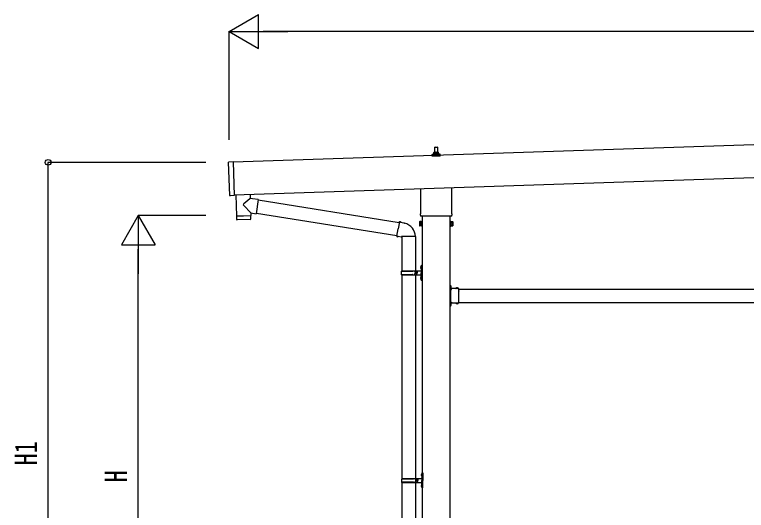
# Model space of a CAD drawing. Units: millimetres, scale not verified. Extents: x -12615 to 12615, y -8910 to 8910.
# Drawn here: x -5556 to -2308, y -1962 to 241 of the extents above; entities that cross this region are included whole.
import ezdxf
from ezdxf.enums import TextEntityAlignment as Align

# ---------------------------------------------------------------- set-up
doc = ezdxf.new("R2010")
doc.units = ezdxf.units.MM
doc.header["$LTSCALE"] = 40
for name, color, linetype in [('0-5_YKK_13', 4, 'Continuous'), ('0-6_YKK_A1', 4, 'Continuous'), ('0-7_YKK_D', 6, 'Continuous')]:
    doc.layers.add(name, color=color, linetype=linetype)
doc.styles.add('ＭＳ ゴシック', font='')
doc.styles.get('ＭＳ ゴシック').set_extended_font_data('MS Gothic')

msp = doc.modelspace()

# ---------------------------------------------------------------- linework, layer by layer
at = {"layer": '0-5_YKK_13'}
for p, q in [((-3690.43, -372.11), (-3689.7, -348.59)), ((-3688.7, -347.61), (-3680.15, -347.61)), ((-3679.15, -348.59), (-3678.43, -372.11)), ((-3702.68, -387.61), (-3702.68, -379.9)), ((-3666.18, -387.61), (-3702.68, -387.61)), ((-3702.29, -379.11), (-3666.56, -379.11)), ((-3701.91, -378.93), (-3695.19, -377.3)), ((-3694.81, -377.11), (-3674.04, -377.11)), ((-3694.43, -376.33), (-3694.43, -372.11)), ((-3693.43, -372.11), (-3675.43, -372.11)), ((-3674.43, -376.33), (-3674.43, -372.11)), ((-3666.94, -378.93), (-3673.66, -377.3)), ((-3666.18, -387.61), (-3666.18, -379.9)), ((-4600.72, -562.88), (-4605.65, -414.96)), ((-4585.7, -413.3), (-4604.69, -413.93)), ((-3752.73, -641.6), (-3752.73, -532.03)), ((-3616.13, -527.48), (-3616.13, -641.6)), ((-4510.24, -557.28), (-4509.63, -575.46)), ((-4474.03, -580.52), (-4482.99, -643.59)), ((-4474.29, -582.35), (-3848.3, -682.02)), ((-4507.47, -640.11), (-4538.97, -607.6)), ((-4507.47, -640.11), (-4482.99, -643.59)), ((-4507.47, -640.11), (-4507.07, -652.12)), ((-4482.73, -641.76), (-3858.72, -741.11)), ((-3754.43, -650.37), (-3754.43, -644.87)), ((-3614.43, -644.87), (-3614.43, -650.37)), ((-4571, -655.25), (-4570.34, -668.29)), ((-4509.73, -669.22), (-4567.24, -671.13)), ((-4566.54, -654.1), (-4566.49, -655.1)), ((-4511.57, -652.27), (-4511.56, -653.27)), ((-3847.98, -680.2), (-3853.51, -711.57)), ((-3847.98, -680.2), (-3846.83, -678.22)), ((-3846.83, -678.22), (-3843.27, -678.85)), ((-3843.27, -678.85), (-3842.86, -681.2)), ((-3758.43, -679.87), (-3757.67, -678.56)), ((-3758.43, -679.87), (-3758.43, -696.87)), ((-3616.49, -653.87), (-3752.36, -653.87)), ((-3610.43, -679.87), (-3611.19, -678.56)), ((-3610.43, -679.87), (-3610.43, -696.87)), ((-3859.04, -742.93), (-3853.51, -711.57)), ((-3828.34, -684.02), (-3826.66, -685.65)), ((-3826.66, -685.65), (-3824.54, -686.1)), ((-3758.43, -696.87), (-3757.67, -698.19)), ((-3751.43, -683.47), (-3757.67, -683.47)), ((-3751.43, -693.28), (-3757.67, -693.28)), ((-3751.43, -698.19), (-3757.67, -698.19)), ((-3748.93, -697.57), (-3751.43, -697.57)), ((-3619.93, -697.57), (-3617.43, -697.57)), ((-3617.43, -683.47), (-3611.19, -683.47)), ((-3617.43, -693.28), (-3611.19, -693.28)), ((-3617.43, -698.19), (-3611.19, -698.19)), ((-3610.43, -696.87), (-3611.19, -698.19)), ((-3859.04, -742.93), (-3858.64, -745.19)), ((-3859.04, -742.93), (-3853.89, -743.75)), ((-3858.64, -745.19), (-3855.08, -745.81)), ((-3855.08, -745.81), (-3853.89, -743.75)), ((-3853.89, -743.75), (-3839.28, -746.06)), ((-3839.28, -746.06), (-3837.08, -745.08)), ((-3776.78, -745.47), (-3837.96, -745.47)), ((-3836.93, -745.47), (-3836.93, -897.37)), ((-3776.93, -745.47), (-3776.93, -897.37)), ((-3750.93, -874.37), (-3747.93, -872.87)), ((-3750.93, -874.37), (-3750.93, -906.37)), ((-3747.93, -872.87), (-3747.93, -906.37)), ((-3747.93, -872.87), (-3746.93, -872.87)), ((-3746.93, -872.87), (-3746.93, -906.37)), ((-3839.93, -899.37), (-3789.59, -899.37)), ((-3838.93, -897.37), (-3752.93, -897.37)), ((-3838.93, -897.37), (-3838.93, -899.37)), ((-3779.93, -897.37), (-3779.93, -901.87)), ((-3779.93, -901.87), (-3777.93, -901.87)), ((-3777.93, -901.87), (-3777.93, -906.37)), ((-3777.93, -910.87), (-3777.93, -906.37)), ((-3771.93, -897.37), (-3771.93, -906.37)), ((-3771.93, -901.87), (-3768.93, -901.87)), ((-3771.93, -915.37), (-3771.93, -906.37)), ((-3768.93, -901.87), (-3768.93, -906.37)), ((-3768.93, -910.87), (-3768.93, -906.37)), ((-3753.23, -880.23), (-3751.18, -881.22)), ((-3751.96, -878.22), (-3751.33, -878.22)), ((-3751.96, -878.22), (-3751.96, -886.52)), ((-3751.96, -886.52), (-3751.33, -886.52)), ((-3751.33, -878.22), (-3751.33, -886.52)), ((-3751.33, -878.22), (-3750.93, -878.62)), ((-3751.33, -886.52), (-3750.93, -886.12)), ((-3751.18, -881.22), (-3750.57, -882.37)), ((-3750.93, -878.62), (-3750.93, -886.12)), ((-3750.93, -938.37), (-3750.93, -906.37)), ((-3747.93, -939.87), (-3747.93, -906.37)), ((-3746.93, -939.87), (-3746.93, -906.37)), ((-3839.93, -913.37), (-3789.59, -913.37)), ((-3838.93, -915.37), (-3838.93, -913.37)), ((-3838.93, -915.37), (-3752.93, -915.37)), ((-3836.93, -915.37), (-3836.93, -1819.87)), ((-3779.93, -915.37), (-3779.93, -910.87)), ((-3779.93, -910.87), (-3777.93, -910.87)), ((-3776.93, -915.37), (-3776.93, -1819.87)), ((-3771.93, -910.87), (-3768.93, -910.87)), ((-3753.23, -928.23), (-3751.18, -929.22)), ((-3751.96, -926.22), (-3751.33, -926.22)), ((-3751.96, -926.22), (-3751.96, -934.52)), ((-3751.96, -934.52), (-3751.33, -934.52)), ((-3751.33, -926.22), (-3751.33, -934.52)), ((-3751.33, -926.22), (-3750.93, -926.62)), ((-3751.33, -934.52), (-3750.93, -934.12)), ((-3751.18, -929.22), (-3750.57, -930.37)), ((-3750.93, -926.62), (-3750.93, -934.12)), ((-3750.93, -938.37), (-3747.93, -939.87)), ((-3747.93, -939.87), (-3746.93, -939.87)), ((-3620.33, -960.87), (-3621.93, -960.87)), ((-3621.93, -965.37), (-3620.33, -965.37)), ((-3620.33, -966.37), (-3621.93, -966.37)), ((-3616.23, -968.37), (-3621.93, -968.37)), ((-3620.33, -970.37), (-3621.93, -970.37)), ((-3621.93, -971.37), (-3620.33, -971.37)), ((-3620.33, -977.83), (-3620.33, -960.87)), ((-3620.33, -964.34), (-3620.33, -972.41)), ((-3620.33, -967.25), (-3617.67, -965.92)), ((-3620.33, -969.5), (-3617.67, -970.82)), ((-3619.46, -963.64), (-3619.63, -963.64)), ((-3619.46, -973.11), (-3619.63, -973.11)), ((-3593.05, -976.27), (-3594.38, -973.62)), ((-3590.8, -976.27), (-3589.48, -973.62)), ((-3583.93, -976.27), (-3620.33, -976.27)), ((-3619.93, -977.87), (-3616.93, -977.87)), ((-3619.93, -986.66), (-3619.93, -979.87)), ((-3619.93, -1028.66), (-3619.93, -988.09)), ((-3596.66, -975.41), (-3596.66, -975.57)), ((-3587.89, -976.27), (-3595.96, -976.27)), ((-3587.19, -975.41), (-3587.19, -975.57)), ((-3583.93, -986.66), (-3583.93, -976.27)), ((-3583.93, -1028.66), (-3583.93, -988.09)), ((-3620.33, -1055.87), (-3620.33, -1038.92)), ((-3619.93, -1036.87), (-3619.93, -1030.09)), ((-3616.93, -1038.87), (-3619.93, -1038.87)), ((-3583.93, -1040.47), (-3583.93, -1030.09)), ((-3620.33, -1046.37), (-3621.93, -1046.37)), ((-3620.33, -1050.37), (-3621.93, -1050.37)), ((-3620.33, -1055.87), (-3621.93, -1055.87)), ((-3583.93, -1040.47), (-3620.33, -1040.47)), ((-3620.33, -1044.34), (-3620.33, -1052.41)), ((-3620.33, -1047.25), (-3617.67, -1045.92)), ((-3620.33, -1049.5), (-3617.67, -1050.82)), ((-3619.46, -1043.64), (-3619.63, -1043.64)), ((-3619.46, -1053.11), (-3619.63, -1053.11)), ((-3596.66, -1041.34), (-3596.66, -1041.17)), ((-3587.89, -1040.47), (-3595.96, -1040.47)), ((-3593.05, -1040.47), (-3594.38, -1043.13)), ((-3590.8, -1040.47), (-3589.48, -1043.13)), ((-3587.19, -1041.34), (-3587.19, -1041.17)), ((-3750.73, -1802.73), (-3748.68, -1803.72)), ((-3749.46, -1800.72), (-3748.83, -1800.72)), ((-3749.46, -1800.72), (-3749.46, -1809.02)), ((-3749.46, -1809.02), (-3748.83, -1809.02)), ((-3748.83, -1800.72), (-3748.83, -1809.02)), ((-3748.83, -1800.72), (-3748.43, -1801.12)), ((-3748.83, -1809.02), (-3748.43, -1808.62)), ((-3748.68, -1803.72), (-3748.07, -1804.87)), ((-3748.43, -1796.87), (-3745.43, -1795.37)), ((-3748.43, -1796.87), (-3748.43, -1828.87)), ((-3748.43, -1801.12), (-3748.43, -1808.62)), ((-3745.43, -1795.37), (-3745.43, -1828.87)), ((-3745.43, -1795.37), (-3744.43, -1795.37)), ((-3744.43, -1795.37), (-3744.43, -1828.87)), ((-3837.43, -1821.87), (-3787.09, -1821.87)), ((-3837.43, -1835.87), (-3787.09, -1835.87)), ((-3836.93, -1837.87), (-3836.93, -2742.37)), ((-3836.43, -1819.87), (-3750.43, -1819.87)), ((-3836.43, -1819.87), (-3836.43, -1821.87)), ((-3836.43, -1837.87), (-3836.43, -1835.87)), ((-3836.43, -1837.87), (-3750.43, -1837.87)), ((-3777.43, -1819.87), (-3777.43, -1824.37)), ((-3777.43, -1824.37), (-3775.43, -1824.37)), ((-3777.43, -1837.87), (-3777.43, -1833.37)), ((-3777.43, -1833.37), (-3775.43, -1833.37)), ((-3776.93, -1837.87), (-3776.93, -2742.37)), ((-3775.43, -1824.37), (-3775.43, -1828.87)), ((-3775.43, -1833.37), (-3775.43, -1828.87)), ((-3769.43, -1819.87), (-3769.43, -1828.87)), ((-3769.43, -1824.37), (-3766.43, -1824.37)), ((-3769.43, -1837.87), (-3769.43, -1828.87)), ((-3769.43, -1833.37), (-3766.43, -1833.37)), ((-3766.43, -1824.37), (-3766.43, -1828.87)), ((-3766.43, -1833.37), (-3766.43, -1828.87)), ((-3750.73, -1850.73), (-3748.68, -1851.72)), ((-3749.46, -1848.72), (-3748.83, -1848.72)), ((-3749.46, -1848.72), (-3749.46, -1857.02)), ((-3748.83, -1848.72), (-3748.83, -1857.02)), ((-3748.83, -1848.72), (-3748.43, -1849.12)), ((-3748.43, -1860.87), (-3748.43, -1828.87)), ((-3748.43, -1849.12), (-3748.43, -1856.62)), ((-3745.43, -1862.37), (-3745.43, -1828.87)), ((-3744.43, -1862.37), (-3744.43, -1828.87)), ((-3749.46, -1857.02), (-3748.83, -1857.02)), ((-3748.83, -1857.02), (-3748.43, -1856.62)), ((-3748.68, -1851.72), (-3748.07, -1852.87)), ((-3748.43, -1860.87), (-3745.43, -1862.37)), ((-3745.43, -1862.37), (-3744.43, -1862.37))]:
    msp.add_line(p, q, dxfattribs=at)
for points in [[(-4585.7, -413.3), (-4580.7, -563.21), (-4599.69, -563.85)], [(-4574.2, -559.41), (-4571.04, -654.25), (-4507.07, -652.12)], [(-4509.63, -575.46), (-4511.72, -577.23), (-4538.93, -600.26)], [(-4474.03, -580.52), (-4499.94, -576.84), (-4509.63, -575.46)], [(-4506.83, -666.17), (-4507.04, -653.12), (-4571, -655.25)], [(-3847.98, -680.2), (-3842.86, -681.2), (-3828.34, -684.02)], [(-3751.43, -698.19), (-3751.43, -678.56), (-3757.67, -678.56)], [(-3751.43, -697.57), (-3751.43, -679.17), (-3748.93, -679.17)], [(-3617.43, -697.57), (-3617.43, -679.17), (-3619.93, -679.17)], [(-3617.43, -698.19), (-3617.43, -678.56), (-3611.19, -678.56)], [(-3753.23, -884.52), (-3751.18, -883.52), (-3750.57, -882.37)], [(-3753.23, -932.52), (-3751.18, -931.52), (-3750.57, -930.37)], [(-3621.93, -975.87), (-3621.93, -969.87), (-3621.93, -966.87), (-3621.93, -960.87)], [(-3619.93, -979.87), (-3616.93, -979.87), (-3616.93, -976.27)], [(-3619.93, -1036.87), (-3616.93, -1036.87), (-3616.93, -1040.47)], [(-3621.93, -1055.87), (-3621.93, -1049.87), (-3621.93, -1046.87), (-3621.93, -1040.87)], [(-3750.73, -1807.02), (-3748.68, -1806.02), (-3748.07, -1804.87)], [(-3750.73, -1855.02), (-3748.68, -1854.02), (-3748.07, -1852.87)]]:
    msp.add_lwpolyline(points, dxfattribs=at)
for points in [[(-3748.93, -698.87), (-3748.93, -677.87), (-3746.93, -677.87), (-3746.93, -698.87)], [(-3619.93, -698.87), (-3619.93, -677.87), (-3621.93, -677.87), (-3621.93, -698.87)]]:
    msp.add_lwpolyline(points, close=True, dxfattribs=at)
for centre, radius, start, end in [((-3688.7, -348.61), 1, 90, 178.60509), ((-3680.15, -348.61), 1, 1.39491, 90), ((-3701.68, -379.9), 1, 103.62699, 180), ((-3695.43, -376.33), 1, 283.62699, 0), ((-3690.34, -372.75), 4.13, 90, 171.17633), ((-3693.43, -373.11), 1, 90, 180), ((-3681.09, -372.11), 4.83, 133.60282, 180), ((-3687.76, -372.11), 4.83, 0, 46.39718), ((-3678.51, -372.75), 4.13, 8.82367, 90), ((-3675.43, -373.11), 1, 0, 90), ((-3673.43, -376.33), 1, 180, 256.37301), ((-3667.18, -379.9), 1, 0, 76.37301), ((-4604.65, -414.93), 1, 91.90915, 181.90915), ((-4599.72, -562.85), 1, 181.90915, 271.90915), ((-4535.55, -603.95), 5, 132.56466, 226.88314), ((-3750.43, -644.87), 4, 125.09963, 180), ((-3618.43, -644.87), 4, 0, 54.90037), ((-4567.35, -668.14), 3, 182.90915, 271.95747), ((-4509.83, -666.22), 3, 271.90915, 0.90915), ((-3754.08, -681.01), 4.34, 145.61575, 214.38425), ((-3750.43, -650.37), 4, 180, 194.47751), ((-3750.43, -650.37), 4, 194.47751, 241.04498), ((-3618.43, -650.37), 4, 298.95502, 345.52249), ((-3618.43, -650.37), 4, 345.52249, 0), ((-3614.77, -681.01), 4.34, 325.61575, 34.38425), ((-3837.08, -745.08), 60.3, 359.62495, 78), ((-3742.19, -688.37), 16.24, 162.41205, 197.58795), ((-3754.08, -695.74), 4.34, 145.61575, 214.38425), ((-3626.67, -688.37), 16.24, 342.41205, 17.58795), ((-3614.77, -695.74), 4.34, 325.61575, 34.38425), ((-3791.18, -906.37), 49.25, 171.82876, 180.00002), ((-3791.18, -906.37), 49.25, 180.00002, 188.17127), ((-3789.59, -897.37), 2, 270, 359.99998), ((-3747.63, -882.37), 6, 136.21765, 223.78235), ((-3752.93, -895.37), 2, 270, 359.99998), ((-3789.59, -915.37), 2, 0.00005, 90.00004), ((-3747.63, -930.37), 6, 136.21765, 223.78235), ((-3752.93, -917.37), 2, 0.00005, 90.00004), ((-3619.63, -964.34), 0.7, 90, 180), ((-3619.63, -972.41), 0.7, 180, 270), ((-3619.46, -964.5), 0.862, 39.12355, 90), ((-3619.46, -972.25), 0.862, 270, 320.87645), ((-3624.23, -968.37), 7, 0, 39.12355), ((-3624.23, -968.37), 7, 320.87645, 0), ((-3591.93, -980.17), 7, 90, 129.12355), ((-3591.93, -980.17), 7, 50.87645, 90), ((-3619.93, -975.87), 2, 180, 270), ((-3620.63, -987.37), 1, 314.427, 45.573), ((-3595.8, -975.41), 0.862, 129.12355, 180), ((-3595.96, -975.57), 0.7, 180, 270), ((-3587.89, -975.57), 0.7, 270, 0), ((-3588.05, -975.41), 0.862, 0, 50.87645), ((-3583.23, -987.37), 1, 134.427, 225.573), ((-3619.93, -1040.87), 2, 90, 180), ((-3620.63, -1029.37), 1, 314.427, 45.573), ((-3583.23, -1029.37), 1, 134.427, 225.573), ((-3619.63, -1044.34), 0.7, 90, 180), ((-3619.63, -1052.41), 0.7, 180, 270), ((-3619.46, -1044.5), 0.862, 39.12355, 90), ((-3619.46, -1052.25), 0.862, 270, 320.87645), ((-3624.23, -1048.37), 7, 0, 39.12355), ((-3624.23, -1048.37), 7, 320.87645, 0), ((-3595.96, -1041.17), 0.7, 90, 180), ((-3595.8, -1041.34), 0.862, 180, 230.87645), ((-3591.93, -1036.57), 7, 230.87645, 270), ((-3591.93, -1036.57), 7, 270, 309.12355), ((-3587.89, -1041.17), 0.7, 0, 90), ((-3588.05, -1041.34), 0.862, 309.12355, 0), ((-3745.13, -1804.87), 6, 136.21765, 223.78235), ((-3750.43, -1817.87), 2, 270, 359.99998), ((-3788.68, -1828.87), 49.25, 171.82876, 180.00002), ((-3788.68, -1828.87), 49.25, 180.00002, 188.17127), ((-3787.09, -1819.87), 2, 270, 359.99998), ((-3787.09, -1837.87), 2, 0.00005, 90.00004), ((-3745.13, -1852.87), 6, 136.21765, 223.78235), ((-3750.43, -1839.87), 2, 0.00005, 90.00004)]:
    msp.add_arc(centre, radius, start, end, dxfattribs=at)
at = {"layer": '0-6_YKK_A1'}
for p, q in [((806.41, -235.01), (-4585.65, -414.71)), ((-4580.82, -559.63), (811.24, -379.9)), ((-3746.93, -653.87), (-3746.93, -3451.37)), ((-3621.93, -3451.37), (-3621.93, -653.87)), ((-3583.93, -978.37), (-1984.93, -978.37)), ((-3616.93, -1038.37), (-3621.43, -1038.37)), ((-3583.93, -1038.37), (-1984.93, -1038.37))]:
    msp.add_line(p, q, dxfattribs=at)
msp.add_lwpolyline([(-3616.93, -978.37), (-3621.43, -978.37), (-3621.43, -1038.37)], dxfattribs=at)
at = {"layer": '0-7_YKK_D'}
for p, q in [((-4603.12, 166.07), (-4473.22, 241.07)), ((-4473.22, 91.07), (-4473.22, 241.07)), ((-4603.12, -315.24), (-4603.12, 167.07)), ((-4603.12, 166.07), (-4473.22, 91.07)), ((-4603.12, 166.07), (-4343.31, 166.07)), ((678.72, 166.07), (-4453.12, 166.07)), ((-4707.07, -415.43), (-5408.07, -415.43)), ((-5407.07, -2951.37), (-5407.07, -415.43)), ((-5007.07, -651.37), (-5082.07, -781.28)), ((-4707.07, -651.37), (-5008.07, -651.37)), ((-5007.07, -651.37), (-4932.07, -781.28)), ((-5007.07, -651.37), (-5007.07, -911.18)), ((-5082.07, -781.28), (-4932.07, -781.28)), ((-5007.07, -2801.37), (-5007.07, -801.37))]:
    msp.add_line(p, q, dxfattribs=at)
msp.add_circle((-5407.07, -415.43), 12.75, dxfattribs=at)

# ---------------------------------------------------------------- texts
at = {"layer": '0-7_YKK_D', "style": 'ＭＳ ゴシック', "width": 0.8}
for s, p in [('H1', (-5427.07, -1762.6)), ('H', (-5027.07, -1837.37))]:
    msp.add_text(s, height=98.97, rotation=90, dxfattribs=at).set_placement(p, align=Align.BOTTOM_LEFT)

doc.saveas('drawing.dxf')
